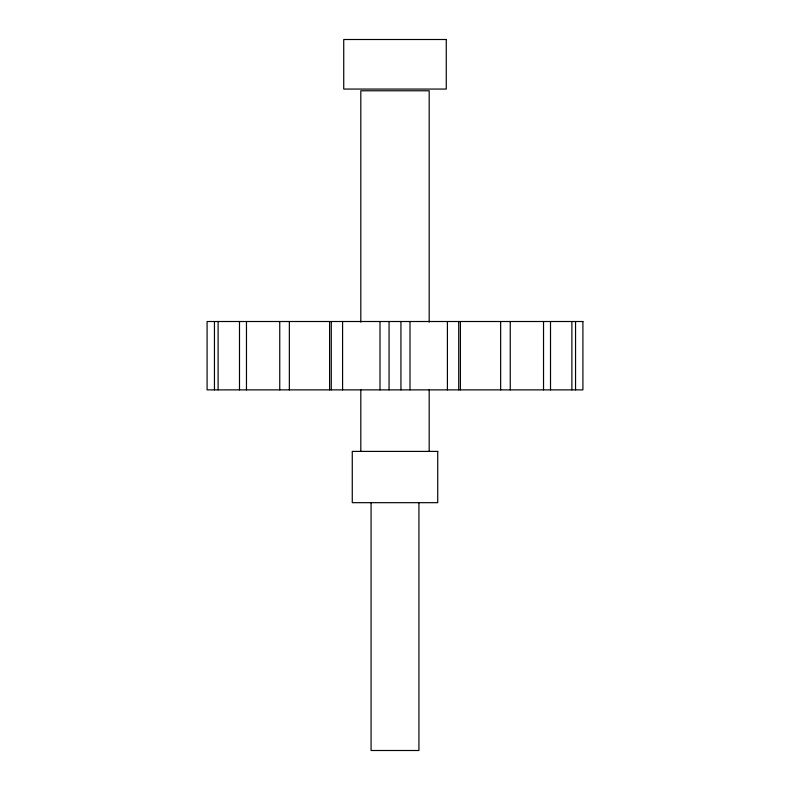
<?xml version="1.0" encoding="UTF-8"?>
<svg xmlns="http://www.w3.org/2000/svg" width="790" height="790" viewBox="0 0 790 790"><rect width="100%" height="100%" fill="white"/><g stroke="black" fill="none" stroke-linecap="round" stroke-linejoin="round"><path stroke-width="1.19" d="M575.545 321.51L575.545 389.875M571.881 321.51L571.881 389.875M550.512 321.51L550.512 389.875M543.53 321.51L543.53 389.875M510.251 321.51L510.251 389.875M500.653 321.51L500.653 389.875M460.412 321.51L460.412 389.875M458.714 321.51L458.714 389.875M447.416 321.51L447.416 389.875M429.187 322.162L429.187 90.771L360.813 90.771L360.813 322.162M429.187 389.865L429.187 451.406M418.927 502.677L418.927 750.5L371.073 750.5L371.073 502.677M410 321.51L410 389.875M400.935 321.51L400.935 389.875M389.065 321.51L389.065 389.875M380 321.51L380 389.875M360.813 389.865L360.813 451.406M342.584 321.51L342.584 389.875M331.287 321.51L331.287 389.875M329.588 321.51L329.588 389.875M289.347 321.51L289.347 389.875M279.749 321.51L279.749 389.875M246.47 321.51L246.47 389.875M239.489 321.51L239.489 389.875M218.119 321.51L218.119 389.875M214.455 321.51L214.455 389.875M446.271 39.5L343.729 39.5L343.729 89.063L446.271 89.063L446.271 39.5M582.911 321.51L207.089 321.51L207.089 389.875L582.911 389.875L582.911 321.51M437.729 451.406L352.271 451.406L352.271 502.677L437.729 502.677L437.729 451.406"/></g></svg>
